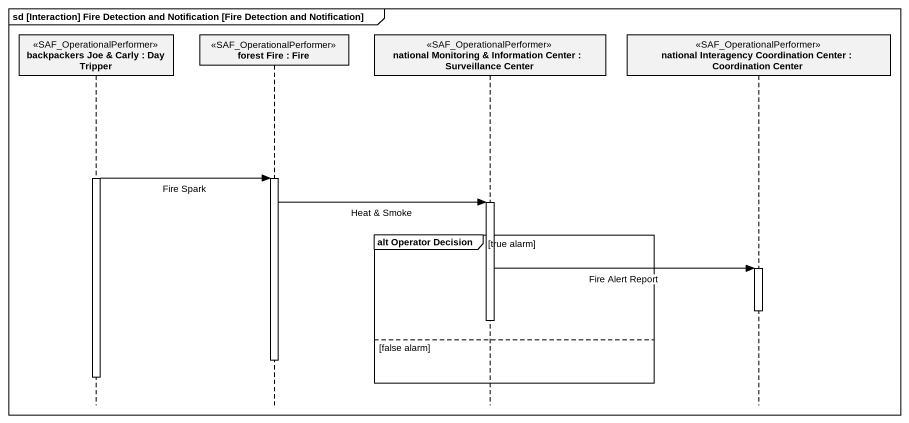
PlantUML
@startuml
mainframe sd [Interaction] Fire Detection and Notification [Fire Detection and Notification]
hide footbox
participant "backpackers Joe & Carly : Day Tripper" as backpackers_Joe_Carly <<SAF_OperationalPerformer>>
participant "forest Fire : Fire" as forest_Fire <<SAF_OperationalPerformer>>
participant "national Monitoring & Information Center : Surveillance Center" as national_Monitoring <<SAF_OperationalPerformer>>
participant "national Interagency Coordination Center : Coordination Center" as national_Interagency <<SAF_OperationalPerformer>>

activate backpackers_Joe_Carly
backpackers_Joe_Carly -> forest_Fire : Fire Spark
activate forest_Fire
forest_Fire -> national_Monitoring : Heat & Smoke
activate national_Monitoring
group alt Operator Decision [true alarm]
  national_Monitoring -> national_Interagency : Fire Alert Report
  activate national_Interagency
  deactivate national_Interagency
  deactivate national_Monitoring
else false alarm
  deactivate forest_Fire
  deactivate backpackers_Joe_Carly
end
@enduml
